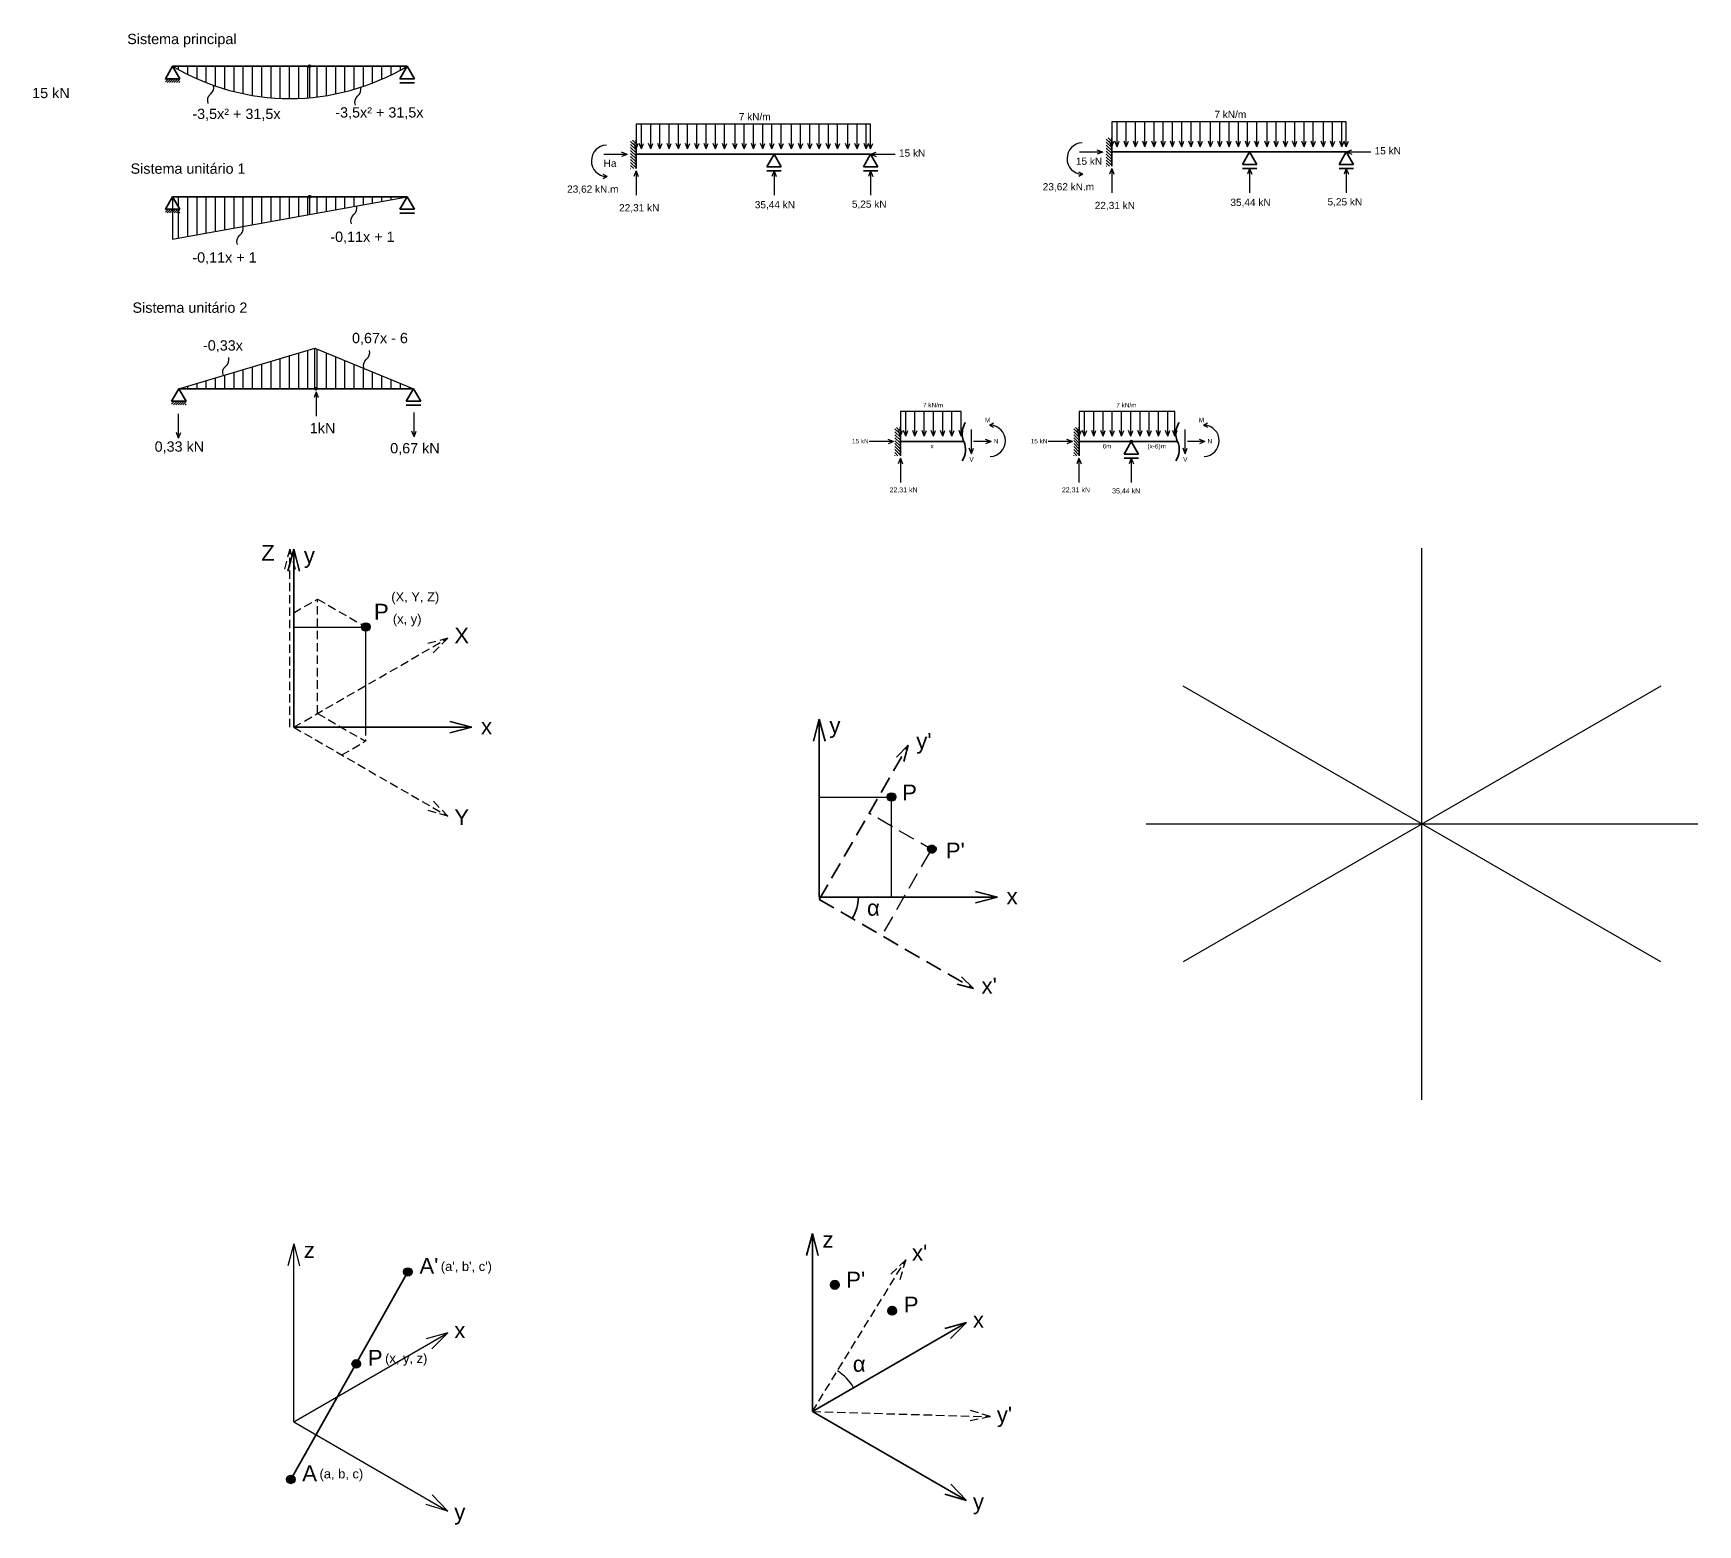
# Model space of a CAD drawing. Header units: millimetres. Extents: x 169 to 2712, y -404 to 335.
# Drawn here: x 2082 to 2712, y -404 to 159 of the extents above; entities that cross this region are included whole.
import ezdxf

# ---------------------------------------------------------------- set-up
doc = ezdxf.new("R2010")
doc.units = ezdxf.units.MM
doc.linetypes.add('HIDDEN2', pattern=[4.675, 3.175, -1.5])
doc.layers.add('l1', color=7, linetype='Continuous', lineweight=35)
doc.layers.add('l2', color=1, linetype='Continuous', lineweight=30)
doc.styles.get("Standard").update_dxf_attribs({"font": 'txt.shx'})
pattern_1 = [(90, (0, 17.6914), (-3.4925, 2e-16), [])]

msp = doc.modelspace()

# ---------------------------------------------------------------- hatches: boundary and pattern name
h = msp.add_hatch()
h.set_pattern_fill('ANSI31', color=1, scale=1.1, angle=45, style=0)
h.set_pattern_definition([(90, (0, 9.9904), (-3.4925, 2e-16), [])])
h.paths.add_polyline_path([(2135.16, 146.88), (2186.55, 146.88, 0.414214), (2186.94, 146.48), (2186.94, 134.98, -0.157331)])
h.paths.add_polyline_path([(2187.34, 146.88), (2223.8, 146.88, -0.11337), (2186.94, 134.98), (2186.94, 146.48, 0.414214)])
h = msp.add_hatch()
h.set_pattern_fill('ANSI31', color=1, scale=1.1, angle=45, style=0)
h.set_pattern_definition(pattern_1)
h.paths.add_polyline_path([(2135.16, 97.55), (2186.55, 97.55, 0.414214), (2186.94, 97.15), (2186.94, 90.86), (2135.16, 81.45), (2135.16, 92.8), (2137.91, 92.8)])
h.paths.add_polyline_path([(2187.34, 97.55), (2223.8, 97.55), (2186.94, 90.86), (2186.94, 97.15, 0.414214)])
h = msp.add_hatch()
h.set_pattern_fill('ANSI31', color=1, scale=1.1, angle=45, style=0)
h.set_pattern_definition(pattern_1)
h.paths.add_polyline_path([(2137.52, 24.98), (2188.91, 40.31), (2188.91, 24.98)])
h.paths.add_polyline_path([(2188.91, 40.31), (2226.16, 24.98), (2189.7, 24.98, 1), (2188.91, 24.98)])
for points in [[(2209.82, -65.06, 1), (2206.58, -65.06, 1)], [(2408.48, -129.31, 1), (2405.23, -129.31, 1)], [(2225.7, -308.82, 1), (2222.46, -308.82, 1)], [(2206.2, -343.56, 1), (2202.95, -343.56, 1)], [(2181.41, -387.21, 1), (2178.16, -387.21, 1)]]:
    msp.add_hatch(color=256).paths.add_polyline_path(points)
at = {"linetype": 'HIDDEN2', "ltscale": 2}
msp.add_hatch(color=256, dxfattribs=at).paths.add_polyline_path([(2423.76, -148.9, 1), (2420.52, -148.9, 1)])
at = {"layer": 'l1'}
h = msp.add_hatch(dxfattribs=at)
h.set_pattern_fill('ANSI31', color=256, scale=0.2, style=0)
h.set_pattern_definition([(45, (1847.7151, -76.3541), (-0.4490128, 0.4490128), [])])
h.paths.add_polyline_path([(2132.42, 142.12), (2137.91, 142.12), (2137.91, 140.74), (2132.42, 140.74)])
h = msp.add_hatch(dxfattribs=at)
h.set_pattern_fill('ANSI31', color=256, scale=0.251737, angle=270, style=0)
h.set_pattern_definition([(315, (2363.6538, 291.1928), (0.5651648, 0.5651648), [])])
h.paths.add_polyline_path([(2490.13, 116.18), (2490.13, 112.72), (2490.13, 109.12), (2488.06, 109.12), (2488.06, 119.79), (2490.13, 119.79)])
h = msp.add_hatch(dxfattribs=at)
h.set_pattern_fill('ANSI31', color=256, scale=0.251737, angle=270, style=0)
h.set_pattern_definition([(315, (2183.868, 290.3187), (0.5651648, 0.5651648), [])])
h.paths.add_polyline_path([(2310.35, 115.3), (2310.35, 111.85), (2310.35, 108.24), (2308.27, 108.24), (2308.27, 118.91), (2310.35, 118.91)])
h = msp.add_hatch(dxfattribs=at)
h.set_pattern_fill('ANSI31', color=256, scale=0.2, style=0)
h.set_pattern_definition([(45, (1847.7151, -125.6818), (-0.4490128, 0.4490128), [])])
h.paths.add_polyline_path([(2132.42, 92.8), (2137.91, 92.8), (2137.91, 91.42), (2132.42, 91.42)])
h = msp.add_hatch(dxfattribs=at)
h.set_pattern_fill('ANSI31', color=256, scale=0.2, style=0)
h.set_pattern_definition([(45, (1850.07396, -198.251), (-0.4490128, 0.4490128), [])])
h.paths.add_polyline_path([(2134.78, 20.23), (2140.27, 20.23), (2140.27, 18.85), (2134.78, 18.85)])
h = msp.add_hatch(dxfattribs=at)
h.set_pattern_fill('ANSI31', color=256, scale=0.251737, angle=270, style=0)
h.set_pattern_definition([(315, (2283.76325, 181.7522), (0.5651648, 0.5651648), [])])
h.paths.add_polyline_path([(2410.24, 6.74), (2410.24, 3.28), (2410.24, -0.32), (2408.17, -0.32), (2408.17, 10.35), (2410.24, 10.35)])
h = msp.add_hatch(dxfattribs=at)
h.set_pattern_fill('ANSI31', color=256, scale=0.251737, angle=270, style=0)
h.set_pattern_definition([(315, (2351.365, 181.7522), (0.5651648, 0.5651648), [])])
h.paths.add_polyline_path([(2477.84, 6.74), (2477.84, 3.28), (2477.84, -0.32), (2475.77, -0.32), (2475.77, 10.35), (2477.84, 10.35)])
h = msp.add_hatch(dxfattribs=at)
h.set_pattern_fill('ANSI31', color=256, scale=0.1, style=0)
h.paths.add_polyline_path([(2387.04, -313.68, 1), (2383.79, -313.68, 1)])
msp.add_hatch(color=256, dxfattribs=at).paths.add_polyline_path([(2408.78, -323.46, 1), (2405.54, -323.46, 1)])

# ---------------------------------------------------------------- linework, layer by layer
for p, q in [((2607.36, -243.78), (2607.36, -35.29)), ((2209.81, -65.28), (2180.91, -65.28)), ((2208.11, -66.68), (2208.11, -102.94)), ((2697.64, -87.41), (2517.08, -191.66)), ((2697.64, -191.66), (2517.08, -87.41)), ((2408.46, -129.53), (2379.57, -129.53)), ((2406.77, -130.93), (2406.77, -167.19)), ((2711.61, -139.53), (2503.12, -139.53)), ((2180.91, -298.2), (2178.73, -306.48)), ((2180.91, -365.51), (2180.91, -298.2)), ((2180.91, -298.2), (2183.1, -306.48)), ((2180.91, -365.51), (2239.21, -331.86)), ((2239.21, -331.86), (2230.94, -334.11)), ((2239.21, -331.86), (2233.13, -337.89)), ((2180.91, -365.51), (2239.21, -399.17)), ((2239.21, -399.17), (2233.26, -393.01)), ((2239.21, -399.17), (2230.99, -396.75))]:
    msp.add_line(p, q)
at = {"linetype": 'HIDDEN2'}
for p, q in [((2180.91, -59.7), (2189.92, -54.5)), ((2189.92, -54.5), (2208.2, -65.06)), ((2189.92, -97.74), (2189.92, -54.5)), ((2189.92, -97.74), (2208.11, -108.24)), ((2208.11, -102.94), (2208.11, -108.24)), ((2199.11, -113.44), (2208.11, -108.24)), ((2376.95, -361.58), (2412.25, -304.27)), ((2412.25, -304.27), (2406.04, -310.17)), ((2412.25, -304.27), (2409.76, -312.47)), ((2376.95, -361.58), (2444.23, -363.5)), ((2444.23, -363.5), (2435.85, -365.27)), ((2444.23, -363.5), (2436.07, -360.91))]:
    msp.add_line(p, q, dxfattribs=at)
at = {"linetype": 'HIDDEN2', "ltscale": 2}
for p, q in [((2423.42, -149.9), (2398.4, -135.45)), ((2421.25, -150.26), (2403.12, -181.66))]:
    msp.add_line(p, q, dxfattribs=at)
for points in [[(2148.63, 132.84, -0.337547), (2149.51, 136.35, 0.285608), (2150.66, 139.6, 7.039998)], [(2204.25, 132.15, -0.337547), (2205.13, 135.66, 0.285608), (2206.28, 138.92, 7.039998)], [(2202.74, 87.33, -0.337547), (2203.62, 90.84, 0.285608), (2204.77, 94.09, 7.039998)], [(2159.71, 79.52, -0.337547), (2160.59, 83.02, 0.285608), (2161.74, 86.28, 7.039998)], [(2207.53, 32.65, -0.337547), (2208.41, 36.16, 0.285608), (2209.56, 39.41, 7.039998)], [(2154.33, 30, -0.337547), (2155.21, 33.51, 0.285608), (2156.36, 36.76, 7.039998)]]:
    msp.add_lwpolyline(points, format="xyb")
for centre in [(2208.2, -65.06), (2406.85, -129.31), (2224.08, -308.82), (2204.57, -343.56), (2179.79, -387.21)]:
    msp.add_circle(centre, 1.62)
msp.add_circle((2422.14, -148.9), 1.62, dxfattribs=at)
msp.add_arc((2376.95, -361.58), 18.02, 30, 58.36979)
at = {"layer": 'l1'}
for p, q in [((2132.42, 142.12), (2135.16, 146.88)), ((2135.16, 146.88), (2172.54, 146.88)), ((2135.16, 146.88), (2137.91, 142.12)), ((2172.54, 146.88), (2223.8, 146.88)), ((2221.06, 142.12), (2223.8, 146.88)), ((2223.8, 146.88), (2226.55, 142.12)), ((2132.42, 142.12), (2137.91, 142.12)), ((2221.06, 142.12), (2226.55, 142.12)), ((2221.06, 140.65), (2226.55, 140.65)), ((2490.13, 119.79), (2490.13, 109.12)), ((2310.35, 118.91), (2310.35, 108.24)), ((2310.35, 110.93), (2310.35, 116.22)), ((2310.35, 113.58), (2347.73, 113.58)), ((2347.73, 113.58), (2398.99, 113.58)), ((2359.71, 108.82), (2362.46, 113.58)), ((2362.46, 113.58), (2365.2, 108.82)), ((2396.24, 108.82), (2398.99, 113.58)), ((2398.99, 113.58), (2401.73, 108.82)), ((2490.13, 111.81), (2490.13, 117.1)), ((2490.13, 114.45), (2527.51, 114.45)), ((2527.51, 114.45), (2578.77, 114.45)), ((2539.5, 109.7), (2542.24, 114.45)), ((2542.24, 114.45), (2544.99, 109.7)), ((2576.03, 109.7), (2578.77, 114.45)), ((2578.77, 114.45), (2581.52, 109.7)), ((2359.71, 108.82), (2365.2, 108.82)), ((2359.71, 107.35), (2365.2, 107.35)), ((2396.24, 108.82), (2401.73, 108.82)), ((2396.24, 107.35), (2401.73, 107.35)), ((2539.5, 109.7), (2544.99, 109.7)), ((2539.5, 108.22), (2544.99, 108.22)), ((2576.03, 109.7), (2581.52, 109.7)), ((2576.03, 108.22), (2581.52, 108.22)), ((2132.42, 92.8), (2135.16, 97.55)), ((2135.16, 97.55), (2172.54, 97.55)), ((2135.16, 97.55), (2137.91, 92.8)), ((2172.54, 97.55), (2223.8, 97.55)), ((2221.06, 92.8), (2223.8, 97.55)), ((2223.8, 97.55), (2226.55, 92.8)), ((2132.42, 92.8), (2137.91, 92.8)), ((2221.06, 92.8), (2226.55, 92.8)), ((2221.06, 91.32), (2226.55, 91.32)), ((2134.78, 20.23), (2137.52, 24.98)), ((2134.78, 20.23), (2140.27, 20.23)), ((2137.52, 24.98), (2174.9, 24.98)), ((2137.52, 24.98), (2140.27, 20.23)), ((2174.9, 24.98), (2226.16, 24.98)), ((2223.42, 20.23), (2226.16, 24.98)), ((2223.42, 20.23), (2228.91, 20.23)), ((2226.16, 24.98), (2228.91, 20.23)), ((2223.42, 18.75), (2228.91, 18.75)), ((2410.24, 10.35), (2410.24, -0.32)), ((2410.24, 2.36), (2410.24, 7.66)), ((2477.84, 10.35), (2477.84, -0.32)), ((2477.84, 2.36), (2477.84, 7.66)), ((2410.24, 5.01), (2434.19, 5.01)), ((2477.84, 5.01), (2515, 5.01)), ((2494.76, 0.26), (2497.51, 5.01)), ((2494.76, 0.26), (2500.25, 0.26)), ((2497.51, 5.01), (2500.25, 0.26)), ((2494.76, -1.22), (2500.25, -1.22)), ((2180.91, -35.63), (2178.73, -43.91)), ((2180.91, -102.94), (2180.91, -35.63)), ((2180.91, -35.63), (2183.1, -43.91)), ((2379.57, -99.88), (2377.38, -108.16)), ((2379.57, -167.19), (2379.57, -99.88)), ((2379.57, -99.88), (2381.75, -108.16)), ((2180.91, -102.94), (2248.22, -102.94)), ((2248.22, -102.94), (2239.94, -100.75)), ((2248.22, -102.94), (2239.94, -105.12)), ((2379.57, -167.19), (2446.88, -167.19)), ((2446.88, -167.19), (2438.6, -165)), ((2446.88, -167.19), (2438.6, -169.37)), ((2376.95, -294.27), (2374.76, -302.55)), ((2376.95, -361.58), (2376.95, -294.27)), ((2376.95, -294.27), (2379.13, -302.55)), ((2224.08, -308.82), (2179.79, -387.21)), ((2376.95, -361.58), (2435.24, -327.93)), ((2435.24, -327.93), (2426.97, -330.17)), ((2435.24, -327.93), (2429.16, -333.96)), ((2376.95, -361.58), (2435.24, -395.24)), ((2435.24, -395.24), (2429.29, -389.08)), ((2435.24, -395.24), (2427.02, -392.82))]:
    msp.add_line(p, q, dxfattribs=at)
at = {"layer": 'l1', "linetype": 'HIDDEN2', "ltscale": 2}
for p, q in [((2379.57, -168.06), (2413.22, -109.77)), ((2413.22, -109.77), (2407.19, -115.85)), ((2413.22, -109.77), (2410.98, -118.03)), ((2379.57, -168.06), (2437.86, -201.72)), ((2437.86, -201.72), (2429.6, -199.47)), ((2437.86, -201.72), (2431.78, -195.69))]:
    msp.add_line(p, q, dxfattribs=at)
at = {"layer": 'l1'}
for points in [[(2433.53, -2.24, 0.262917), (2434.19, 5.01, -0.162536), (2433.71, 9.67, -0.096268), (2434.85, 12.26)], [(2514.35, -2.24, 0.262917), (2515, 5.01, -0.162536), (2514.53, 9.67, -0.096268), (2515.66, 12.26)]]:
    msp.add_lwpolyline(points, format="xyb", dxfattribs=at)
for centre, radius in [((2186.94, 146.88), 0.395), ((2186.94, 97.55), 0.395), ((2189.3, 24.98), 0.395), ((2497.51, 5.01), 0.395), ((2385.42, -313.68), 1.62), ((2407.16, -323.46), 1.62)]:
    msp.add_circle(centre, radius, dxfattribs=at)
msp.add_arc((2379.57, -167.19), 14.77, 327.0621, 0, dxfattribs=at)
at = {"layer": 'l2'}
for p, q in [((2186.94, 147.27), (2186.94, 134.98)), ((2398.99, 124.92), (2310.35, 124.92)), ((2310.35, 124.92), (2310.35, 115.59)), ((2312.35, 115.59), (2312.35, 124.92)), ((2315.85, 115.59), (2315.85, 124.92)), ((2319.34, 115.59), (2319.34, 124.92)), ((2322.83, 115.59), (2322.83, 124.92)), ((2326.32, 115.59), (2326.32, 124.92)), ((2329.82, 115.59), (2329.82, 124.92)), ((2333.31, 115.59), (2333.31, 124.92)), ((2336.8, 115.59), (2336.8, 124.92)), ((2340.29, 115.59), (2340.29, 124.92)), ((2343.79, 115.59), (2343.79, 124.92)), ((2347.73, 115.59), (2347.73, 124.92)), ((2351.22, 115.59), (2351.22, 124.92)), ((2354.71, 115.59), (2354.71, 124.92)), ((2358.21, 115.59), (2358.21, 124.92)), ((2361.7, 115.59), (2361.7, 124.92)), ((2365.19, 115.59), (2365.19, 124.92)), ((2369.04, 115.59), (2369.04, 124.92)), ((2372.53, 115.59), (2372.53, 124.92)), ((2376.02, 115.59), (2376.02, 124.92)), ((2379.51, 115.59), (2379.51, 124.92)), ((2383.01, 115.59), (2383.01, 124.92)), ((2386.5, 115.59), (2386.5, 124.92)), ((2390.35, 115.59), (2390.35, 124.92)), ((2393.84, 115.59), (2393.84, 124.92)), ((2397.33, 115.59), (2397.33, 124.92)), ((2398.99, 115.59), (2398.99, 124.92)), ((2578.77, 125.8), (2490.13, 125.8)), ((2490.13, 125.8), (2490.13, 116.46)), ((2492.14, 116.46), (2492.14, 125.8)), ((2495.63, 116.46), (2495.63, 125.8)), ((2499.13, 116.46), (2499.13, 125.8)), ((2502.62, 116.46), (2502.62, 125.8)), ((2506.11, 116.46), (2506.11, 125.8)), ((2509.6, 116.46), (2509.6, 125.8)), ((2513.1, 116.46), (2513.1, 125.8)), ((2516.59, 116.46), (2516.59, 125.8)), ((2520.08, 116.46), (2520.08, 125.8)), ((2523.57, 116.46), (2523.57, 125.8)), ((2527.51, 116.46), (2527.51, 125.8)), ((2531.01, 116.46), (2531.01, 125.8)), ((2534.5, 116.46), (2534.5, 125.8)), ((2537.99, 116.46), (2537.99, 125.8)), ((2541.48, 116.46), (2541.48, 125.8)), ((2544.98, 116.46), (2544.98, 125.8)), ((2548.82, 116.46), (2548.82, 125.8)), ((2552.32, 116.46), (2552.32, 125.8)), ((2555.81, 116.46), (2555.81, 125.8)), ((2559.3, 116.46), (2559.3, 125.8)), ((2562.79, 116.46), (2562.79, 125.8)), ((2566.29, 116.46), (2566.29, 125.8)), ((2570.13, 116.46), (2570.13, 125.8)), ((2573.62, 116.46), (2573.62, 125.8)), ((2577.12, 116.46), (2577.12, 125.8)), ((2578.77, 116.46), (2578.77, 125.8)), ((2306.95, 113.52), (2298.13, 113.52)), ((2306.95, 113.52), (2304.81, 114.33)), ((2306.95, 113.52), (2304.81, 112.71)), ((2310.35, 115.59), (2309.54, 117.72)), ((2310.35, 115.59), (2311.15, 117.72)), ((2312.35, 115.59), (2311.55, 117.72)), ((2312.35, 115.59), (2313.16, 117.72)), ((2315.85, 115.59), (2315.04, 117.72)), ((2315.85, 115.59), (2316.65, 117.72)), ((2319.34, 115.59), (2318.53, 117.72)), ((2319.34, 115.59), (2320.15, 117.72)), ((2322.83, 115.59), (2322.03, 117.72)), ((2322.83, 115.59), (2323.64, 117.72)), ((2326.32, 115.59), (2325.52, 117.72)), ((2326.32, 115.59), (2327.13, 117.72)), ((2329.82, 115.59), (2329.01, 117.72)), ((2329.82, 115.59), (2330.62, 117.72)), ((2333.31, 115.59), (2332.5, 117.72)), ((2333.31, 115.59), (2334.12, 117.72)), ((2336.8, 115.59), (2336, 117.72)), ((2336.8, 115.59), (2337.61, 117.72)), ((2340.29, 115.59), (2339.49, 117.72)), ((2340.29, 115.59), (2341.1, 117.72)), ((2343.79, 115.59), (2342.98, 117.72)), ((2343.79, 115.59), (2344.59, 117.72)), ((2347.73, 115.59), (2346.92, 117.72)), ((2347.73, 115.59), (2348.54, 117.72)), ((2351.22, 115.59), (2350.41, 117.72)), ((2351.22, 115.59), (2352.03, 117.72)), ((2354.71, 115.59), (2353.91, 117.72)), ((2354.71, 115.59), (2355.52, 117.72)), ((2358.21, 115.59), (2357.4, 117.72)), ((2358.21, 115.59), (2359.01, 117.72)), ((2361.7, 115.59), (2360.89, 117.72)), ((2361.7, 115.59), (2362.51, 117.72)), ((2365.19, 115.59), (2364.38, 117.72)), ((2365.19, 115.59), (2366, 117.72)), ((2369.04, 115.59), (2368.23, 117.72)), ((2369.04, 115.59), (2369.84, 117.72)), ((2372.53, 115.59), (2371.72, 117.72)), ((2372.53, 115.59), (2373.34, 117.72)), ((2376.02, 115.59), (2375.21, 117.72)), ((2376.02, 115.59), (2376.83, 117.72)), ((2379.51, 115.59), (2378.71, 117.72)), ((2379.51, 115.59), (2380.32, 117.72)), ((2383.01, 115.59), (2382.2, 117.72)), ((2383.01, 115.59), (2383.81, 117.72)), ((2386.5, 115.59), (2385.69, 117.72)), ((2386.5, 115.59), (2387.31, 117.72)), ((2390.35, 115.59), (2389.54, 117.72)), ((2390.35, 115.59), (2391.15, 117.72)), ((2393.84, 115.59), (2393.03, 117.72)), ((2393.84, 115.59), (2394.65, 117.72)), ((2397.33, 115.59), (2396.52, 117.72)), ((2397.33, 115.59), (2398.14, 117.72)), ((2398.99, 115.59), (2398.18, 117.72)), ((2398.99, 115.59), (2399.79, 117.72)), ((2398.99, 113.58), (2401.12, 114.38)), ((2398.99, 113.58), (2401.12, 112.77)), ((2398.99, 113.58), (2408.2, 113.58)), ((2486.73, 114.4), (2477.92, 114.4)), ((2486.73, 114.4), (2484.6, 115.2)), ((2486.73, 114.4), (2484.6, 113.59)), ((2490.13, 116.46), (2489.32, 118.6)), ((2490.13, 116.46), (2490.94, 118.6)), ((2492.14, 116.46), (2491.33, 118.6)), ((2492.14, 116.46), (2492.95, 118.6)), ((2495.63, 116.46), (2494.83, 118.6)), ((2495.63, 116.46), (2496.44, 118.6)), ((2499.13, 116.46), (2498.32, 118.6)), ((2499.13, 116.46), (2499.93, 118.6)), ((2502.62, 116.46), (2501.81, 118.6)), ((2502.62, 116.46), (2503.43, 118.6)), ((2506.11, 116.46), (2505.3, 118.6)), ((2506.11, 116.46), (2506.92, 118.6)), ((2509.6, 116.46), (2508.8, 118.6)), ((2509.6, 116.46), (2510.41, 118.6)), ((2513.1, 116.46), (2512.29, 118.6)), ((2513.1, 116.46), (2513.9, 118.6)), ((2516.59, 116.46), (2515.78, 118.6)), ((2516.59, 116.46), (2517.4, 118.6)), ((2520.08, 116.46), (2519.27, 118.6)), ((2520.08, 116.46), (2520.89, 118.6)), ((2523.57, 116.46), (2522.77, 118.6)), ((2523.57, 116.46), (2524.38, 118.6)), ((2527.51, 116.46), (2526.71, 118.6)), ((2527.51, 116.46), (2528.32, 118.6)), ((2531.01, 116.46), (2530.2, 118.6)), ((2531.01, 116.46), (2531.81, 118.6)), ((2534.5, 116.46), (2533.69, 118.6)), ((2534.5, 116.46), (2535.31, 118.6)), ((2537.99, 116.46), (2537.18, 118.6)), ((2537.99, 116.46), (2538.8, 118.6)), ((2541.48, 116.46), (2540.68, 118.6)), ((2541.48, 116.46), (2542.29, 118.6)), ((2544.98, 116.46), (2544.17, 118.6)), ((2544.98, 116.46), (2545.78, 118.6)), ((2548.82, 116.46), (2548.02, 118.6)), ((2548.82, 116.46), (2549.63, 118.6)), ((2552.32, 116.46), (2551.51, 118.6)), ((2552.32, 116.46), (2553.12, 118.6)), ((2555.81, 116.46), (2555, 118.6)), ((2555.81, 116.46), (2556.62, 118.6)), ((2559.3, 116.46), (2558.49, 118.6)), ((2559.3, 116.46), (2560.11, 118.6)), ((2562.79, 116.46), (2561.99, 118.6)), ((2562.79, 116.46), (2563.6, 118.6)), ((2566.29, 116.46), (2565.48, 118.6)), ((2566.29, 116.46), (2567.09, 118.6)), ((2570.13, 116.46), (2569.32, 118.6)), ((2570.13, 116.46), (2570.94, 118.6)), ((2573.62, 116.46), (2572.82, 118.6)), ((2573.62, 116.46), (2574.43, 118.6)), ((2577.12, 116.46), (2576.31, 118.6)), ((2577.12, 116.46), (2577.92, 118.6)), ((2578.77, 116.46), (2577.96, 118.6)), ((2578.77, 116.46), (2579.58, 118.6)), ((2578.77, 114.45), (2580.91, 115.26)), ((2578.77, 114.45), (2580.91, 113.64)), ((2578.77, 114.45), (2587.99, 114.45)), ((2310.35, 107.35), (2309.54, 105.21)), ((2310.35, 107.35), (2310.35, 98.13)), ((2310.35, 107.35), (2311.15, 105.21)), ((2362.46, 107.35), (2361.65, 105.21)), ((2362.46, 107.35), (2362.46, 98.13)), ((2362.46, 107.35), (2363.26, 105.21)), ((2398.99, 107.35), (2398.18, 105.21)), ((2398.99, 107.35), (2398.99, 98.13)), ((2398.99, 107.35), (2399.79, 105.21)), ((2490.13, 108.22), (2489.32, 106.09)), ((2490.13, 108.22), (2490.13, 99.01)), ((2490.13, 108.22), (2490.94, 106.09)), ((2542.24, 108.22), (2541.44, 106.09)), ((2542.24, 108.22), (2542.24, 99.01)), ((2542.24, 108.22), (2543.05, 106.09)), ((2578.77, 108.22), (2577.96, 106.09)), ((2578.77, 108.22), (2578.77, 99.01)), ((2578.77, 108.22), (2579.58, 106.09)), ((2299.4, 105.14), (2297.88, 105.99)), ((2299.4, 105.14), (2297.88, 104.28)), ((2479.19, 106.01), (2477.67, 106.86)), ((2479.19, 106.01), (2477.67, 105.16)), ((2135.16, 97.55), (2135.16, 81.45)), ((2135.16, 81.45), (2223.8, 97.55)), ((2186.94, 97.95), (2186.94, 90.86)), ((2137.52, 24.98), (2188.91, 40.31)), ((2188.91, 24.98), (2188.91, 40.31)), ((2188.91, 40.31), (2226.16, 24.98)), ((2189.4, 23.79), (2188.59, 21.65)), ((2189.4, 23.79), (2189.4, 14.57)), ((2189.4, 23.79), (2190.21, 21.65)), ((2137.38, 6.26), (2137.39, 15.47)), ((2226.43, 6.8), (2226.44, 16.01)), ((2410.24, 16.36), (2410.24, 7.02)), ((2433.21, 16.36), (2410.24, 16.36)), ((2412.25, 7.02), (2412.25, 16.36)), ((2415.74, 7.02), (2415.74, 16.36)), ((2419.24, 7.02), (2419.24, 16.36)), ((2422.73, 7.02), (2422.73, 16.36)), ((2426.22, 7.02), (2426.22, 16.36)), ((2429.71, 7.02), (2429.71, 16.36)), ((2433.21, 7.02), (2433.21, 16.36)), ((2477.84, 16.36), (2477.84, 7.02)), ((2514.02, 16.36), (2477.84, 16.36)), ((2479.85, 7.02), (2479.85, 16.36)), ((2483.34, 7.02), (2483.34, 16.36)), ((2486.84, 7.02), (2486.84, 16.36)), ((2490.33, 7.02), (2490.33, 16.36)), ((2493.82, 7.02), (2493.82, 16.36)), ((2497.31, 7.02), (2497.31, 16.36)), ((2500.81, 7.02), (2500.81, 16.36)), ((2504.3, 7.02), (2504.3, 16.36)), ((2507.79, 7.02), (2507.79, 16.36)), ((2511.28, 7.02), (2511.28, 16.36)), ((2514.02, 7.02), (2514.02, 16.36)), ((2137.38, 6.26), (2136.57, 8.39)), ((2137.38, 6.26), (2138.19, 8.39)), ((2226.43, 6.8), (2225.62, 8.93)), ((2226.43, 6.8), (2227.24, 8.93)), ((2410.24, 7.02), (2409.43, 9.16)), ((2410.24, 7.02), (2409.43, 9.16)), ((2410.24, 7.02), (2411.05, 9.16)), ((2410.24, 7.02), (2411.05, 9.16)), ((2412.25, 7.02), (2411.44, 9.16)), ((2412.25, 7.02), (2411.44, 9.16)), ((2412.25, 7.02), (2413.06, 9.16)), ((2415.74, 7.02), (2414.94, 9.16)), ((2415.74, 7.02), (2416.55, 9.16)), ((2419.24, 7.02), (2418.43, 9.16)), ((2419.24, 7.02), (2420.04, 9.16)), ((2422.73, 7.02), (2421.92, 9.16)), ((2422.73, 7.02), (2423.53, 9.16)), ((2426.22, 7.02), (2425.41, 9.16)), ((2426.22, 7.02), (2427.03, 9.16)), ((2429.71, 7.02), (2428.91, 9.16)), ((2429.71, 7.02), (2430.52, 9.16)), ((2433.21, 7.02), (2432.4, 9.16)), ((2433.21, 7.02), (2434.01, 9.16)), ((2437.06, 0.32), (2437.06, 9.54)), ((2443.93, 11.26), (2445.46, 12.11)), ((2443.93, 11.26), (2445.46, 10.41)), ((2477.84, 7.02), (2477.04, 9.16)), ((2477.84, 7.02), (2477.04, 9.16)), ((2477.84, 7.02), (2478.65, 9.16)), ((2477.84, 7.02), (2478.65, 9.16)), ((2479.85, 7.02), (2479.04, 9.16)), ((2479.85, 7.02), (2479.04, 9.16)), ((2479.85, 7.02), (2480.66, 9.16)), ((2483.34, 7.02), (2482.54, 9.16)), ((2483.34, 7.02), (2484.15, 9.16)), ((2486.84, 7.02), (2486.03, 9.16)), ((2486.84, 7.02), (2487.64, 9.16)), ((2490.33, 7.02), (2489.52, 9.16)), ((2490.33, 7.02), (2491.14, 9.16)), ((2493.82, 7.02), (2493.01, 9.16)), ((2493.82, 7.02), (2494.63, 9.16)), ((2497.31, 7.02), (2496.51, 9.16)), ((2497.31, 7.02), (2498.12, 9.16)), ((2500.81, 7.02), (2500, 9.16)), ((2500.81, 7.02), (2501.61, 9.16)), ((2504.3, 7.02), (2503.49, 9.16)), ((2504.3, 7.02), (2505.11, 9.16)), ((2507.79, 7.02), (2506.98, 9.16)), ((2507.79, 7.02), (2508.6, 9.16)), ((2511.28, 7.02), (2510.48, 9.16)), ((2511.28, 7.02), (2512.09, 9.16)), ((2514.02, 7.02), (2513.21, 9.16)), ((2514.02, 7.02), (2514.82, 9.16)), ((2517.87, 0.32), (2517.87, 9.54)), ((2524.75, 11.26), (2526.27, 12.11)), ((2524.75, 11.26), (2526.27, 10.41)), ((2407.69, 5.01), (2398.47, 5.01)), ((2407.69, 5.01), (2405.55, 5.82)), ((2407.69, 5.01), (2405.55, 4.2)), ((2437.06, 0.32), (2436.25, 2.46)), ((2437.06, 0.32), (2437.87, 2.46)), ((2444.55, 5.01), (2437.92, 5.01)), ((2444.55, 5.01), (2442.41, 5.82)), ((2444.55, 5.01), (2442.41, 4.2)), ((2475.29, 5.01), (2466.07, 5.01)), ((2475.29, 5.01), (2473.15, 5.82)), ((2475.29, 5.01), (2473.15, 4.2)), ((2517.87, 0.32), (2517.06, 2.46)), ((2517.87, 0.32), (2518.68, 2.46)), ((2525.36, 5.01), (2518.73, 5.01)), ((2525.36, 5.01), (2523.23, 5.82)), ((2525.36, 5.01), (2523.23, 4.2)), ((2410.24, -1.22), (2409.43, -3.35)), ((2410.24, -1.22), (2410.24, -10.44)), ((2410.24, -1.22), (2411.05, -3.35)), ((2477.69, -1.22), (2476.88, -3.35)), ((2477.69, -1.22), (2477.69, -10.44)), ((2477.69, -1.22), (2478.5, -3.35)), ((2497.51, -1.22), (2496.7, -3.35)), ((2497.51, -1.22), (2497.51, -10.44)), ((2497.51, -1.22), (2498.31, -3.35))]:
    msp.add_line(p, q, dxfattribs=at)
at = {"layer": 'l2', "color": 5, "linetype": 'HIDDEN2'}
for p, q in [((2179.4, -35.63), (2177.22, -43.91)), ((2179.4, -102.94), (2179.4, -35.63)), ((2179.4, -35.63), (2181.59, -43.91))]:
    msp.add_line(p, q, dxfattribs=at)
at = {"layer": 'l2', "color": 1, "linetype": 'HIDDEN2'}
for p, q in [((2180.91, -102.94), (2239.21, -69.28)), ((2239.21, -69.28), (2230.94, -71.53)), ((2239.21, -69.28), (2233.13, -75.32))]:
    msp.add_line(p, q, dxfattribs=at)
at = {"layer": 'l2', "color": 3, "linetype": 'HIDDEN2'}
for p, q in [((2180.91, -102.94), (2239.21, -136.59)), ((2239.21, -136.59), (2233.26, -130.44)), ((2239.21, -136.59), (2230.99, -134.17))]:
    msp.add_line(p, q, dxfattribs=at)
at = {"layer": 'l2'}
msp.add_lwpolyline([(2135.16, 146.88, 0.275617), (2223.8, 146.88, -5.17128)], format="xyb", dxfattribs=at)
for centre, start, end in [((2299.4, 111.11), 92.86174, 266.70584), ((2479.19, 111.98), 92.86174, 266.70584), ((2443.93, 5.29), 272.86174, 86.70584), ((2524.75, 5.29), 272.86174, 86.70584)]:
    msp.add_arc(centre, 5.97, start, end, dxfattribs=at)

# ---------------------------------------------------------------- texts
for s, insert, char_height, width, attachment_point in [('{\\fArial|b0|i0|c0|p34;Sistema principal}', (2117.99, 159.11), 3.8852, 49.3759, 1), ('{\\fArial|b0|i0|c0|p34;15 kN}', (2082.07, 138.69), 3.8852, 22.1962, 1), ('{\\fArial|b0|i0|c0|p34;-3,5x² + 31,5x}', (2142.61, 130.8), 3.8852, 35.8087, 1), ('{\\fArial|b0|i0|c0|p34;-3,5x² + 31,5x}', (2196.64, 131.36), 3.8852, 35.8087, 1), ('{\\fArial|b0|i0|c0|p34;7 kN/m}', (2349.15, 129.14), 2.7196, 15.5373, 1), ('{\\fArial|b0|i0|c0|p34;7 kN/m}', (2528.93, 130.01), 2.7196, 15.5373, 1), ('{\\fArial|b0|i0|c0|p34;15 kN}', (2409.71, 115.41), 2.7196, 11.5975, 1), ('{\\fArial|b0|i0|c0|p34;15 kN}', (2589.5, 116.28), 2.7196, 11.5975, 1), ('{\\fArial|b0|i0|c0|p34;Sistema unitário 1}', (2119.26, 110.11), 3.8852, 55.9129, 1), ('{\\fArial|b0|i0|c0|p34;Ha}', (2298.07, 111.56), 2.7196, 11.5975, 1), ('{\\fArial|b0|i0|c0|p34;15 kN}', (2476.56, 112.32), 2.7196, 15.677, 1), ('{\\fArial|b0|i0|c0|p34;23,62 kN.m}', (2284.25, 98.56), 2.7196, 26.6202, 7), ('{\\fArial|b0|i0|c0|p34;23,62 kN.m}', (2464.04, 99.44), 2.7196, 26.6202, 7), ('{\\fArial|b0|i0|c0|p34;22,31 kN}', (2303.91, 94.74), 2.7196, 15.677, 1), ('{\\fArial|b0|i0|c0|p34;35,44 kN}', (2355.2, 95.9), 2.7196, 15.677, 1), ('{\\fArial|b0|i0|c0|p34;5,25 kN}', (2391.91, 96.1), 2.7196, 15.677, 1), ('{\\fArial|b0|i0|c0|p34;22,31 kN}', (2483.7, 95.61), 2.7196, 15.677, 1), ('{\\fArial|b0|i0|c0|p34;35,44 kN}', (2534.98, 96.78), 2.7196, 15.677, 1), ('{\\fArial|b0|i0|c0|p34;5,25 kN}', (2571.7, 96.97), 2.7196, 15.677, 1), ('{\\fArial|b0|i0|c0|p34;-0,11x + 1}', (2194.76, 84.36), 3.8852, 35.8087, 1), ('{\\fArial|b0|i0|c0|p34;-0,11x + 1}', (2142.61, 76.54), 3.8852, 35.8087, 1), ('{\\fArial|b0|i0|c0|p34;Sistema unitário 2}', (2119.98, 57.57), 3.8852, 55.9129, 1), ('{\\fArial|b0|i0|c0|p34;0,67x - 6}', (2202.96, 46.08), 3.8852, 35.8087, 1), ('{\\fArial|b0|i0|c0|p34;-0,33x}', (2146.63, 43.3), 3.8852, 35.8087, 1), ('{\\fArial|b0|i0|c0|p34;7 kN/m}', (2418.8, 19.65), 1.7267, 9.865, 1), ('{\\fArial|b0|i0|c0|p34;7 kN/m}', (2491.84, 19.65), 1.7267, 9.865, 1), ('{\\fArial|b0|i0|c0|p34;M}', (2442.21, 12.3), 1.7267, 7.3635, 7), ('{\\fArial|b0|i0|c0|p34;M}', (2523.02, 12.3), 1.7267, 7.3635, 7), ('{\\fArial|b0|i0|c0|p34;1kN}', (2187.02, 12.04), 3.8852, 16.5679, 1), ('{\\fArial|b0|i0|c0|p34;0,33 kN}', (2128.34, 5.06), 3.8852, 23.9682, 1), ('{\\fArial|b0|i0|c0|p34;0,67 kN}', (2217.39, 4.45), 3.8852, 23.9682, 1), ('{\\fArial|b0|i0|c0|p34;15 kN}', (2391.92, 6.04), 1.7267, 7.3635, 1), ('{\\fArial|b0|i0|c0|p34;x}', (2421.64, 4.12), 1.7267, 7.3635, 1), ('{\\fArial|b0|i0|c0|p34;N}', (2445.52, 6.04), 1.7267, 7.3635, 1), ('{\\fArial|b0|i0|c0|p34;15 kN}', (2459.52, 6.04), 1.7267, 7.3635, 1), ('{\\fArial|b0|i0|c0|p34;6m}', (2486.66, 4.12), 1.7267, 7.3635, 1), ('{\\fArial|b0|i0|c0|p34;(x-6)m}', (2503.63, 4.12), 1.7267, 7.3635, 1), ('{\\fArial|b0|i0|c0|p34;N}', (2526.33, 6.04), 1.7267, 7.3635, 1), ('{\\fArial|b0|i0|c0|p34;V}', (2436.31, -0.84), 1.7267, 7.3635, 1), ('{\\fArial|b0|i0|c0|p34;V}', (2517.13, -0.84), 1.7267, 7.3635, 1), ('{\\fArial|b0|i0|c0|p34;22,31 kN}', (2406.11, -12.28), 1.9037, 10.9739, 1), ('{\\fArial|b0|i0|c0|p34;22,31 kN}', (2471.26, -12.28), 1.9037, 10.9739, 1), ('{\\fArial|b0|i0|c0|p34;35,44 kN}', (2490.25, -12.67), 1.9037, 10.9739, 1), ('{\\fArial|b0|i0|c0|p34;y}', (2184.75, -34.98), 5.9851, 25.523, 1), ('{\\fArial|b0|i0|c0|p34;P}', (2211.26, -56.29), 5.9851, 25.523, 1), ('{\\fArial|b0|i0|c0|p34;(X, Y, Z)}', (2217.8, -51.91), 3.488, 22.5723, 1), ('{\\fArial|b0|i0|c0|p34;(x, y)}', (2218.39, -60.27), 3.488, 22.5723, 1), ('{\\fArial|b0|i0|c0|p34;y}', (2383.4, -99.23), 5.9851, 25.523, 1), ('{\\fArial|b0|i0|c0|p34;x}', (2251.72, -99.62), 5.9851, 25.523, 1), ("{\\fArial|b0|i0|c0|p34;y'}", (2416.24, -105.18), 5.9851, 25.523, 1), ('{\\fArial|b0|i0|c0|p34;P}', (2410.89, -124.62), 5.9851, 25.523, 1), ("{\\fArial|b0|i0|c0|p34;P'}", (2427.41, -146.56), 5.9851, 25.523, 1), ('{\\fArial|b0|i0|c0|p34;α}', (2397.63, -168.19), 5.9851, 25.523, 1), ('{\\fArial|b0|i0|c0|p34;x}', (2450.37, -163.87), 5.9851, 25.523, 1), ("{\\fArial|b0|i0|c0|p34;x'}", (2440.91, -197.65), 5.9851, 25.523, 1), ('{\\fArial|b0|i0|c0|p34;z}', (2184.75, -297.56), 5.9851, 25.523, 1), ("{\\fArial|b0|i0|c0|p34;A'}", (2228.44, -303.52), 5.9851, 25.523, 1), ("{\\fArial|b0|i0|c0|p34;(a', b', c')}", (2236.53, -304.96), 3.488, 22.5723, 1), ('{\\fArial|b0|i0|c0|p34;x}', (2241.62, -327.85), 5.9851, 25.523, 1), ('{\\fArial|b0|i0|c0|p34;P}', (2208.93, -338.25), 5.9851, 25.523, 1), ('{\\fArial|b0|i0|c0|p34;(x, y, z)}', (2215.47, -339.7), 3.488, 22.5723, 1), ('{\\fArial|b0|i0|c0|p34;α}', (2392.26, -340.57), 5.9851, 25.523, 1), ('{\\fArial|b0|i0|c0|p34;A}', (2184.15, -381.9), 5.9851, 25.523, 1), ('{\\fArial|b0|i0|c0|p34;(a, b, c)}', (2190.68, -383.35), 3.488, 22.5723, 1), ('{\\fArial|b0|i0|c0|p34;y}', (2241.62, -396.55), 5.9851, 25.523, 1)]:
    msp.add_mtext(s, dxfattribs=dict(insert=insert, char_height=char_height, width=width, attachment_point=attachment_point))
at = {"color": 1, "insert": (2241.62, -65.27), "char_height": 5.9851, "width": 25.523, "attachment_point": 1}
msp.add_mtext('{\\fArial|b0|i0|c0|p34;X}', dxfattribs=at)
at = {"color": 3, "insert": (2241.62, -133.97), "char_height": 5.9851, "width": 25.523, "attachment_point": 1}
msp.add_mtext('{\\fArial|b0|i0|c0|p34;Y}', dxfattribs=at)
at = {"layer": 'l1', "char_height": 5.9851, "width": 25.523, "attachment_point": 1}
for s, insert in [('{\\fArial|b0|i0|c0|p34;z}', (2380.78, -293.62)), ("{\\fArial|b0|i0|c0|p34;x'}", (2414.63, -298.56)), ("{\\fArial|b0|i0|c0|p34;P'}", (2389.76, -308.74)), ('{\\fArial|b0|i0|c0|p34;P}', (2411.52, -318.15)), ('{\\fArial|b0|i0|c0|p34;x}', (2437.65, -323.91)), ("{\\fArial|b0|i0|c0|p34;y'}", (2446.68, -359.69)), ('{\\fArial|b0|i0|c0|p34;y}', (2437.65, -392.62))]:
    msp.add_mtext(s, dxfattribs=dict(at, insert=insert))
at = {"layer": 'l2', "color": 5, "insert": (2168.64, -34.05), "char_height": 5.9851, "width": 25.523, "attachment_point": 1}
msp.add_mtext('{\\fArial|b0|i0|c0|p34;Z}', dxfattribs=at)

doc.saveas('drawing.dxf')
